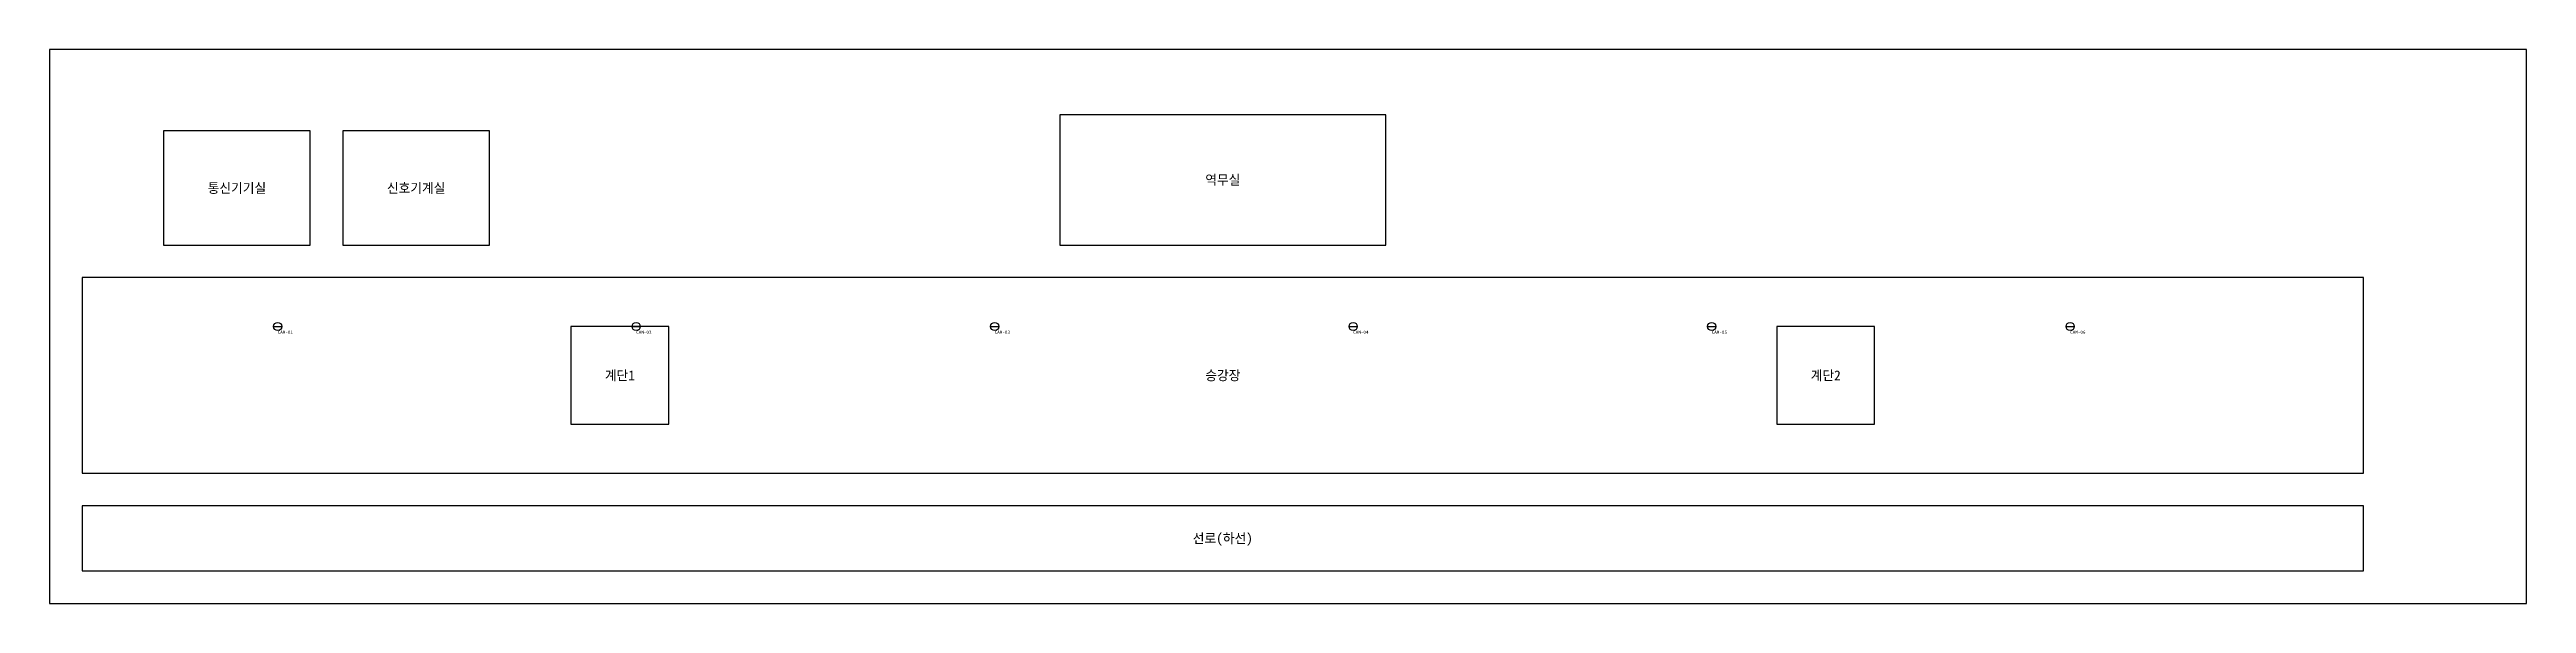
# Model space of a CAD drawing. Header units: millimetres. Extents: x -2000 to 150000, y -8000 to 26000.
import ezdxf
from ezdxf.enums import TextEntityAlignment as Align

# ---------------------------------------------------------------- set-up
doc = ezdxf.new("R2010")
doc.units = ezdxf.units.MM
for name, color, linetype in [('A-ROOM', 7, 'Continuous'), ('A-STAIR', 9, 'Continuous'), ('A-WALL', 8, 'Continuous'), ('E-CCTV', 1, 'Continuous')]:
    doc.layers.add(name, color=color, linetype=linetype)

# ---------------------------------------------------------------- blocks, each defined once
blk = doc.blocks.new('CAM_DOME')
blk.add_line((-250, 0), (250, 0))
blk.add_circle((0, 0), 250)
blk.add_attdef('TAG', (0, -450), '', height=200)

msp = doc.modelspace()

# ---------------------------------------------------------------- linework, layer by layer
at = {"layer": 'A-STAIR'}
for points in [[(30000, 3000), (36000, 3000), (36000, 9000), (30000, 9000)], [(104000, 3000), (110000, 3000), (110000, 9000), (104000, 9000)]]:
    msp.add_lwpolyline(points, close=True, dxfattribs=at)
at = {"layer": 'A-WALL'}
for points in [[(-2000, -8000), (150000, -8000), (150000, 26000), (-2000, 26000)], [(60000, 14000), (80000, 14000), (80000, 22000), (60000, 22000)], [(5000, 14000), (14000, 14000), (14000, 21000), (5000, 21000)], [(16000, 14000), (25000, 14000), (25000, 21000), (16000, 21000)], [(0, 0), (140000, 0), (140000, 12000), (0, 12000)], [(0, -6000), (140000, -6000), (140000, -2000), (0, -2000)]]:
    msp.add_lwpolyline(points, close=True, dxfattribs=at)

# ---------------------------------------------------------------- block references
at = {"layer": 'E-CCTV'}
for p, values in [((12000, 9000), {'TAG': 'CAM-01'}), ((34000, 9000), {'TAG': 'CAM-02'}), ((56000, 9000), {'TAG': 'CAM-03'}), ((78000, 9000), {'TAG': 'CAM-04'}), ((100000, 9000), {'TAG': 'CAM-05'}), ((122000, 9000), {'TAG': 'CAM-06'})]:
    msp.add_blockref('CAM_DOME', p, dxfattribs=at).add_auto_attribs(values)

# ---------------------------------------------------------------- texts
at = {"layer": 'A-ROOM'}
for s, p in [('역무실', (70000, 18000)), ('통신기기실', (9500, 17500)), ('신호기계실', (20500, 17500)), ('계단1', (33000, 6000)), ('승강장', (70000, 6000)), ('계단2', (107000, 6000)), ('선로(하선)', (70000, -4000))]:
    msp.add_text(s, height=600, dxfattribs=at).set_placement(p, align=Align.MIDDLE_CENTER)

doc.saveas('drawing.dxf')
